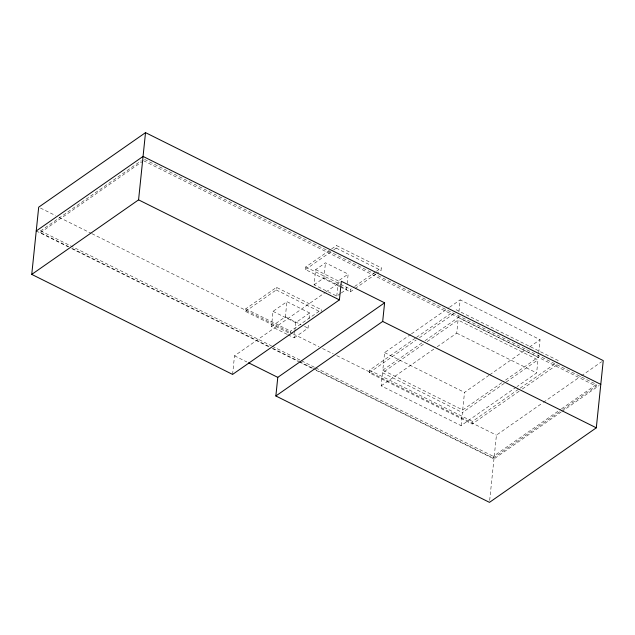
<?xml version="1.0" encoding="UTF-8"?>
<svg xmlns="http://www.w3.org/2000/svg" width="635" height="635" viewBox="0 0 635 635"><rect width="100%" height="100%" fill="white"/><g stroke="black" fill="none" stroke-linecap="round" stroke-linejoin="round"><path stroke-width="0.48" stroke-dasharray="3.17 2.38" d="M68.866 246.761L40.457 232.616L40.632 230.902L141.256 160.687M232.585 374.42L234.513 355.806L325.152 292.56M288.568 332.859L245.499 311.404L245.769 308.816L276.495 287.377L321.326 309.705L321.151 311.428M287.179 334.351L271.462 326.525L273.034 311.356L286.917 301.673L309.61 312.976L309.023 318.659M245.499 311.404L276.233 289.965L276.495 287.377M271.462 326.525L285.353 316.833L286.917 301.673M290.417 332.867L290.592 331.145L321.326 309.705M288.052 334.78L294.156 337.828L294.743 332.137M294.846 331.192L295.727 322.659L309.61 312.976M339.749 286.631L305.467 269.558L305.737 266.97L330.803 249.484M294.156 337.828L308.046 328.136L308.531 323.398M340.55 293.473L336.78 296.108L314.087 284.805L315.659 269.645L325.461 262.803L348.155 274.098L347.083 284.528M314.087 284.805L323.898 277.963L325.461 262.803M333.772 249.809L336.201 248.118L336.471 245.531L381.302 267.859L381.032 270.439L376.984 273.264M336.78 296.108L338.352 280.948L348.155 274.098M341.312 292.949L346.591 289.266L346.98 285.472M340.63 287.068L350.298 291.886L350.568 289.298L353.798 287.044M519.105 391.255L472.162 424.021L369.229 372.753L369.499 370.173L415.631 337.979M516.311 387.104L461.073 425.648L381.175 385.858L382.524 372.761L423.958 343.852M501.69 382.762L462.693 409.972L382.794 370.173L384.612 352.592L410.607 334.454M437.221 346.75L456.716 333.145L458.073 320.048L537.98 359.839L536.623 372.935L517.128 386.54M425.037 340.701L458.343 317.46L458.541 315.508M458.946 311.602L460.161 299.879L540.06 339.677L538.242 357.259L504.936 380.492M461.073 425.648L462.431 412.559L505.484 382.516M462.693 409.972L464.51 392.39L488.879 375.388M472.162 424.021L472.424 421.434L519.374 388.676M313.857 368.776L493.165 458.081L493.339 456.359L560.689 409.369M489.68 500.388L496.427 435.142L542.552 402.955M562.951 409.384L596.217 386.167L596.392 384.453L143.693 158.988M40.457 232.616L142.7 161.274M331.613 248.912L336.471 245.531M305.467 269.558L332.962 250.373M325.961 291.997L339.717 282.4M354.608 286.48L375.634 271.804M376.444 271.24L381.302 267.859M350.298 291.886L354.346 289.068M355.148 288.496L376.182 273.828M411.417 333.891L448.786 307.816M449.596 307.253L460.161 299.879M416.441 337.407L452.064 312.555M369.229 372.753L416.179 339.995M419.417 337.741L455.843 312.317M382.794 370.173L421.783 342.971M427.204 341.59L458.073 320.048M381.175 385.858L433.975 349.012M489.696 374.817L526.248 349.313M529.503 347.043L540.06 339.677M506.293 381.945L537.98 359.839M520.184 388.112L557.419 362.125M522.343 389.001L557.959 364.149M543.362 402.384L580.588 376.412M581.398 375.849L601.631 361.728M561.507 408.797L596.392 384.453M493.165 458.081L562.134 409.948M561.134 412.059L493.966 458.922L313.007 368.8M561.943 411.496L599.17 385.516M336.201 248.118L381.032 270.439M456.105 309.737L559.038 360.998M458.343 317.46L538.242 357.259M143.51 160.711L596.217 386.167M456.716 333.145L536.623 372.935M315.659 269.645L338.352 280.948M305.737 266.97L350.568 289.298M323.898 277.963L339.606 285.79M340.479 286.218L346.591 289.266M276.233 289.965L321.056 312.285M384.612 352.592L464.51 392.39M285.353 316.833L301.061 324.66M304.554 326.398L308.046 328.136M273.034 311.356L295.727 322.659M382.524 372.761L462.431 412.559M369.499 370.173L472.424 421.434M245.769 308.816L290.592 331.145M40.473 208.058L55.555 215.567M59.103 217.337L91.035 233.243M91.924 233.68L292.402 333.526M293.283 333.97L319.008 346.781M322.556 348.551L333.208 353.854M336.756 355.616L496.427 435.142M40.632 230.902L271.431 345.837M272.312 346.281L300.72 360.426M301.609 360.87L314.92 367.498M315.809 367.943L493.339 456.359M72.414 248.531L269.478 346.67M273.026 348.44L298.767 361.259M299.656 361.704L312.968 368.332M36.243 230.965L68.175 246.864M71.723 248.634L268.653 346.71M272.201 348.48L297.926 361.291M298.815 361.736L312.118 368.356M234.513 355.806L246.872 361.966"/><path stroke-width="0.95" d="M31.75 274.399L38.695 207.177L145.518 132.636L603.25 360.601L596.305 427.823L489.482 502.364L275.86 395.97L277.781 377.357L384.604 302.816L341.336 281.265L339.408 299.887L232.585 374.42L31.75 274.399L138.573 199.858L145.518 132.636M275.86 395.97L382.683 321.437L384.604 302.816M36.243 230.965L143.065 156.424L600.789 384.389M138.573 199.858L339.408 299.887M382.683 321.437L596.305 427.823M248.642 362.839L277.781 377.357"/></g></svg>
